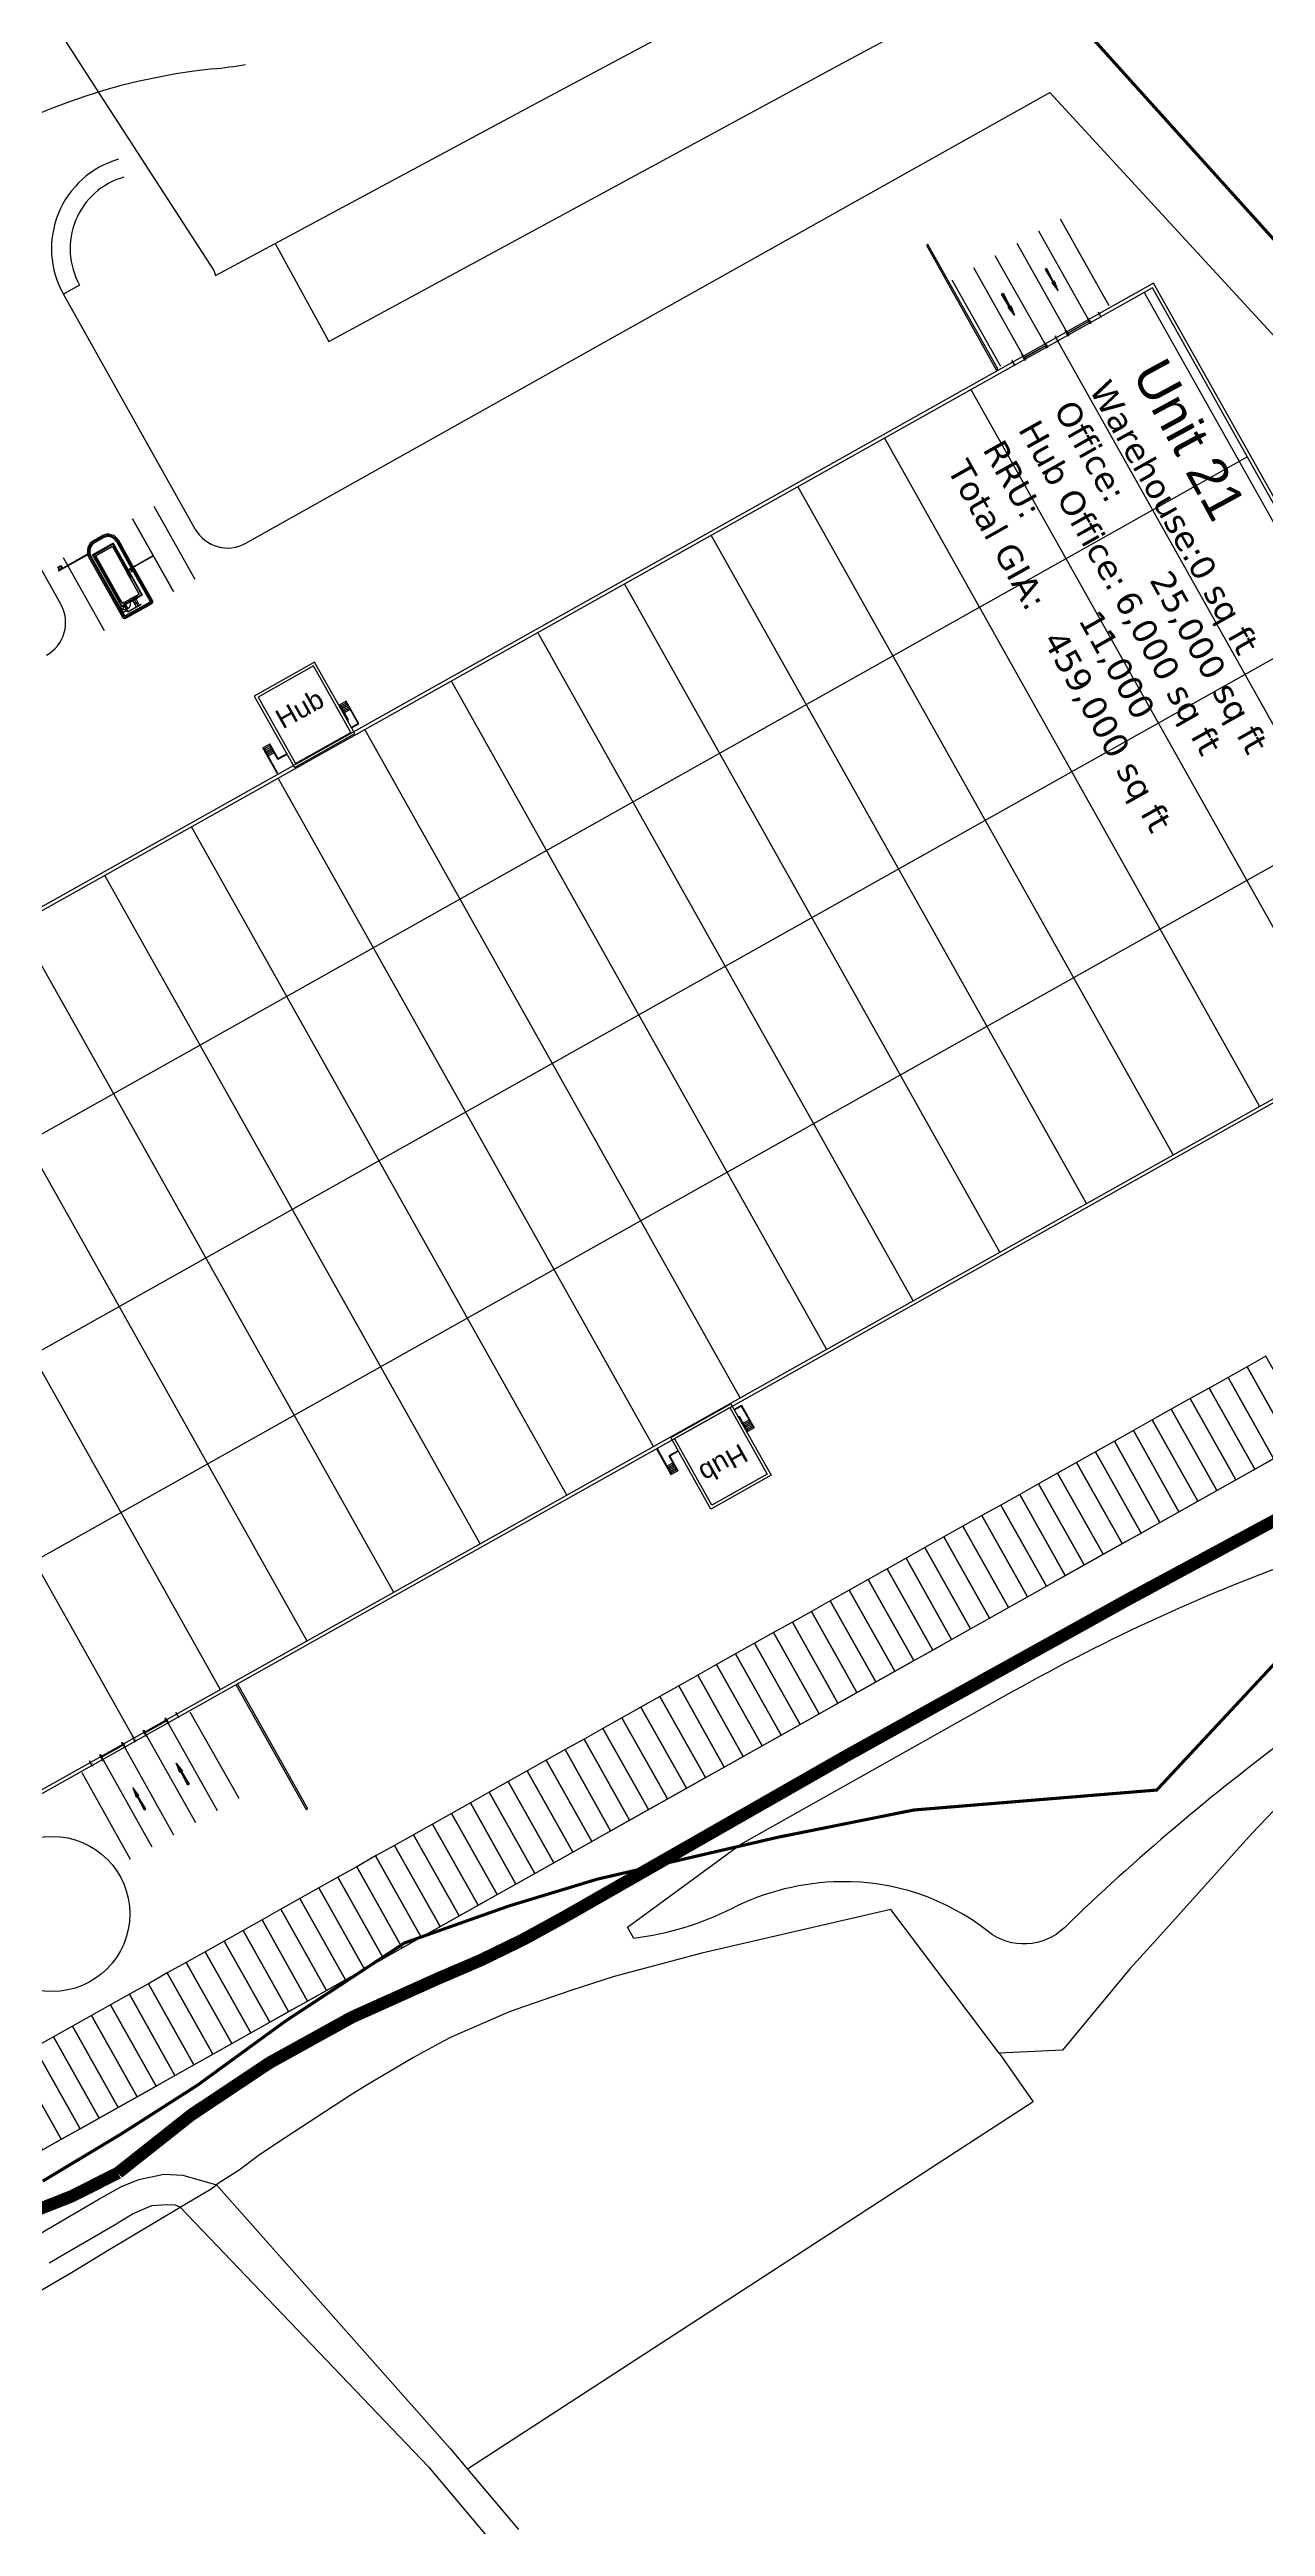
# Model space of a CAD drawing. Header units: millimetres. Extents: x 111502 to 977541, y 8702 to 1044108.
# Drawn here: x 490110.6 to 490306.5, y 240561.7 to 240960.8 of the extents above; entities that cross this region are included whole.
import ezdxf

# ---------------------------------------------------------------- set-up
doc = ezdxf.new("R2010")
doc.units = ezdxf.units.MM
doc.header["$LTSCALE"] = 0.25
doc.linetypes.add('DASHED2', pattern=[9.525, 6.35, -3.175])
for name, color, linetype in [('E HVSS As Laid HV', 10, 'Continuous'), ('Proposed Employment Area - 11-089-MP013-01a$0$A-Cldg-Panl-P', 7, 'Continuous'), ('Proposed Employment Area - 11-089-MP013-01a$0$A-Door-Extn-P', 7, 'Continuous'), ('Proposed Employment Area - 11-089-MP013-01a$0$DOCK', 7, 'Continuous'), ('Proposed Employment Area - 11-089-MP013-01a$0$LINE50', 7, 'Continuous'), ('Proposed Employment Area - 11-089-MP013-01a$0$STEEL', 7, 'Continuous'), ('X HVSS Site Background', 8, 'Continuous'), ('X HVSS Site Outline', 210, 'Continuous')]:
    doc.layers.add(name, color=color, linetype=linetype)
doc.styles.add('Proposed Employment Area - 11-089-MP013-01a$0$1250T25R', font='arial.ttf', dxfattribs={"height": 3125})
doc.styles.add('Proposed Employment Area - 11-089-MP013-01a$0$1250T35R', font='verdana.ttf', dxfattribs={"height": 4375})
doc.styles.add('Proposed Employment Area - 11-089-MP013-01a$0$1250T50R', font='arial.ttf', dxfattribs={"height": 6250})
doc.styles.add('Proposed Employment Area - 11-089-MP013-01a$0$Standard', font='txt')

# ---------------------------------------------------------------- blocks, each defined once
blk = doc.blocks.new('Proposed Commercial Boundary - 09.02.22')
at = {"layer": 'X HVSS Site Outline'}
for points in [[(490276642, 240964735, 500, 500, 0.0059692), (490408707, 240820524, 500, 500, 0)], [(490332060, 240726631, 500, 500, 0), (490288946, 240680355, 500, 500, 0), (490249793, 240677136, 500, 500, 0), (490227855, 240672735, 500, 500, 0), (490198788, 240665990, 500, 500, 0), (490184618, 240661688, 500, 500, 0), (490167788, 240655737, 500, 500, 0), (490148661, 240643187, 500, 500, 0), (490134421, 240632817, 500, 500, 0), (490122182, 240624986, 500, 500, 0), (490109478, 240617353, 500, 500, 0)]]:
    blk.add_lwpolyline(points, format="xyseb", dxfattribs=at)
blk = doc.blocks.new('Proposed Employment Area - 11-089-MP013-01a$0$guide')
for p, q in [((32, 0), (40, -2)), ((46, 0), (46, -1)), ((64, 0), (64, -3)), ((32, -2), (40, -4)), ((52, -4), (52, -8)), ((53, -4), (53, -7)), ((54, -4), (54, -6)), ((62, -1), (62, -7)), ((64, -3), (67, -3)), ((64, -5), (64, -8)), ((64, -5), (66, -5)), ((82, -19), (66, -5)), ((83, -18), (67, -3))]:
    blk.add_line(p, q)
for centre, radius, start, end in [((60, -4), 2.25, 270, 90), ((60, -4), 0.25, 270, 90), ((83, -18), 0.75, 230.0165, 50.0165)]:
    blk.add_arc(centre, radius, start, end)
at = {"layer": 'Proposed Employment Area - 11-089-MP013-01a$0$A-Cldg-Panl-P'}
blk.add_line((69, -2), (69, -2), dxfattribs=at)
at = {"layer": 'Proposed Employment Area - 11-089-MP013-01a$0$A-Door-Extn-P'}
blk.add_line((-68, -96), (105, -96), dxfattribs=at)
at = {"layer": 'Proposed Employment Area - 11-089-MP013-01a$0$LINE50'}
blk.add_line((22, -78), (22, -76), dxfattribs=at)
at = {"layer": 'Proposed Employment Area - 11-089-MP013-01a$0$STEEL'}
for p, q in [((0, 0), (32, 0)), ((0, -76), (0, 0)), ((46, 0), (64, 0)), ((-2, -40), (0, -40)), ((-2, -77), (-2, -40)), ((-2, -77), (0, -79)), ((0, -75), (2, -75)), ((0, -76), (2, -78)), ((0, -100), (0, -79)), ((0, -100), (2, -100)), ((2, -2), (32, -2)), ((2, -75), (2, -2)), ((2, -101), (2, -78)), ((2, -101), (9, -113)), ((4, -76), (22, -76)), ((4, -100), (4, -80)), ((4, -100), (11, -112)), ((6, -78), (22, -78)), ((20, -107), (18, -112)), ((22, -108), (19, -113)), ((20, -107), (22, -108)), ((40, -2), (60, -2)), ((40, -4), (60, -4)), ((46, -1), (62, -1)), ((52, -4), (53, -4)), ((52, -8), (64, -8)), ((53, -7), (62, -7)), ((54, -4), (60, -4)), ((54, -6), (60, -6))]:
    blk.add_line(p, q, dxfattribs=at)
for centre, radius, start, end in [((4, -78), 2, 90, 180), ((6, -80), 2, 90, 180), ((14, -110), 6, 210, 330), ((14, -110), 4, 210, 330)]:
    blk.add_arc(centre, radius, start, end, dxfattribs=at)
blk = doc.blocks.new('Proposed Employment Area - 11-089-MP013-01a$0$BOLLARD')
at = {"layer": 'Proposed Employment Area - 11-089-MP013-01a$0$DOCK'}
blk.add_lwpolyline([(-100, -100), (-100, 100), (100, 100), (100, -100)], close=True, dxfattribs=at)
for centre, radius in [((-75, 75), 10), ((0, 0), 75), ((75, 75), 10), ((-75, -75), 10), ((75, -75), 10)]:
    blk.add_circle(centre, radius, dxfattribs=at)
blk = doc.blocks.new('commercial background')
at = {"layer": 'X HVSS Site Background'}
for points in [[(1758.27, 454.39), (1759.52, 452.34), (1759.35, 452.25), (1760.35, 450.98), (1759.79, 452.49), (1759.62, 452.4), (1758.53, 454.54)], [(1751.5, 450.59), (1752.6, 448.46), (1752.76, 448.55), (1753.33, 447.03), (1752.33, 448.3), (1752.49, 448.4), (1751.24, 450.44)], [(1620.14, 210.21), (1619.04, 212.34), (1618.87, 212.25), (1618.3, 213.76), (1619.31, 212.49), (1619.14, 212.4), (1620.4, 210.35)], [(1613.37, 206.4), (1612.12, 208.46), (1612.28, 208.55), (1611.28, 209.82), (1611.85, 208.3), (1612.01, 208.4), (1613.1, 206.26)]]:
    blk.add_hatch(color=256, dxfattribs=at).paths.add_polyline_path(points)
for p, q in [((1629.52, 410.28), (1759.03, 482.92)), ((1759.03, 482.92), (1846.56, 387.81)), ((1765.08, 446.59), (1757.26, 460.55)), ((1768.57, 448.54), (1760.75, 462.5)), ((1758.1, 442.68), (1750.25, 456.62)), ((1761.59, 444.63), (1753.77, 458.6)), ((1602.73, 451.88), (1600.11, 450.42)), ((1751.13, 438.75), (1743.28, 452.69)), ((1754.62, 440.71), (1746.77, 454.66)), ((1621.35, 412.58), (1600.11, 450.42)), ((1774.17, 450.82), (1834.63, 343.15)), ((1760.22, 442.99), (1820.68, 335.32)), ((1761.66, 444.51), (1761.59, 444.63)), ((1761.7, 444.29), (1761.59, 444.47)), ((1761.86, 444.15), (1761.6, 444.47)), ((1761.8, 444.12), (1761.67, 444.5)), ((1765.15, 446.46), (1765.08, 446.59)), ((1765.41, 446.14), (1765.16, 446.45)), ((1765.32, 446.32), (1765.22, 446.5)), ((1765.35, 446.1), (1765.22, 446.49)), ((1754.69, 440.59), (1754.62, 440.71)), ((1754.72, 440.37), (1754.62, 440.55)), ((1754.89, 440.23), (1754.63, 440.54)), ((1754.83, 440.2), (1754.69, 440.58)), ((1758.17, 442.55), (1758.1, 442.67)), ((1758.44, 442.23), (1758.18, 442.54)), ((1758.34, 442.4), (1758.24, 442.59)), ((1758.37, 442.19), (1758.24, 442.58)), ((1746.27, 435.15), (1806.73, 327.48)), ((1732.32, 427.32), (1792.78, 319.65)), ((1538.41, 282.46), (1790.84, 424.2)), ((1718.37, 419.49), (1778.83, 311.81)), ((1621.32, 404.47), (1614.73, 416.21)), ((1604.99, 410.74), (1606.31, 411.49)), ((1605.09, 410.57), (1606.41, 411.31)), ((1605.18, 410.41), (1606.5, 411.16)), ((1611.24, 414.25), (1617.83, 402.51)), ((1617.83, 402.51), (1611.24, 414.25)), ((1704.42, 411.65), (1764.88, 303.98)), ((1599.71, 400.45), (1594.7, 409.38)), ((1599.33, 405.92), (1604.32, 408.72)), ((1599.37, 405.86), (1604.36, 408.66)), ((1600.07, 407.98), (1606.66, 396.24)), ((1604.23, 408.02), (1609.65, 398.36)), ((1604.36, 408.66), (1604.32, 408.72)), ((1604.4, 408.12), (1609.83, 398.46)), ((1604.56, 408.21), (1609.94, 398.63)), ((1604.81, 408.44), (1608.15, 410.32)), ((1609.05, 400.89), (1604.81, 408.44)), ((1604.97, 408.4), (1608.11, 410.16)), ((1605.41, 407.61), (1604.97, 408.4)), ((1605.41, 407.61), (1604.97, 408.4)), ((1604.99, 408.35), (1608.13, 410.12)), ((1605.45, 407.64), (1605.01, 408.42)), ((1605.41, 407.67), (1605.01, 408.37)), ((1608, 409.79), (1605.34, 408.29)), ((1609.39, 401.08), (1605.34, 408.29)), ((1606.28, 406.16), (1605.43, 407.68)), ((1606.33, 406.18), (1605.47, 407.71)), ((1605.87, 406.95), (1605.47, 407.65)), ((1608, 409.79), (1609.53, 407.06)), ((1608.5, 409.35), (1608.06, 410.14)), ((1608.55, 409.38), (1608.11, 410.16)), ((1608.55, 409.38), (1608.11, 410.16)), ((1608.5, 409.41), (1608.11, 410.11)), ((1611.14, 404.99), (1608.15, 410.32)), ((1609.29, 407.85), (1608.44, 409.37)), ((1609.34, 407.87), (1608.48, 409.4)), ((1608.87, 408.64), (1608.48, 409.34)), ((1610.78, 406.83), (1608.7, 410.54)), ((1610.94, 406.92), (1608.86, 410.62)), ((1609.29, 407.9), (1608.9, 408.6)), ((1611.11, 407.02), (1609.04, 410.72)), ((1611, 404.91), (1609.31, 407.91)), ((1609.75, 407.18), (1609.36, 407.88)), ((1609.73, 407.17), (1609.53, 407.06)), ((1609.53, 407.06), (1610.39, 405.54)), ((1609.73, 407.16), (1609.55, 407.06)), ((1609.55, 407.06), (1610.12, 406.04)), ((1610.17, 406.44), (1609.77, 407.14)), ((1610.69, 406.12), (1614.49, 408.25)), ((1610.73, 406.05), (1614.53, 408.19)), ((1553.28, 255.98), (1818.92, 405.14)), ((1599.33, 405.92), (1599.37, 405.86)), ((1606.28, 406.21), (1605.89, 406.91)), ((1609.2, 400.97), (1606.26, 406.2)), ((1606.65, 405.45), (1606.26, 406.14)), ((1607.07, 404.7), (1606.68, 405.4)), ((1607.49, 403.96), (1607.09, 404.66)), ((1607.9, 403.22), (1607.51, 403.92)), ((1608.32, 402.48), (1607.93, 403.18)), ((1610.12, 406.04), (1610.4, 405.55)), ((1610.58, 405.7), (1610.19, 406.4)), ((1610.58, 405.65), (1610.39, 405.54)), ((1610.81, 404.8), (1610.39, 405.54)), ((1610.58, 405.66), (1610.4, 405.55)), ((1611, 404.96), (1610.61, 405.66)), ((1610.73, 406.05), (1610.69, 406.12)), ((1614.08, 400.96), (1610.78, 406.83)), ((1611.14, 404.99), (1610.81, 404.8)), ((1612.32, 402.11), (1610.81, 404.8)), ((1611.08, 404.93), (1610.82, 404.79)), ((1612.33, 402.1), (1610.82, 404.79)), ((1614.29, 400.96), (1610.94, 406.92)), ((1612.73, 402), (1611.07, 404.94)), ((1611.1, 406.19), (1611.1, 406.19)), ((1614.46, 401.06), (1611.11, 407.02)), ((1612.82, 401.97), (1611.13, 404.98)), ((1611.36, 406.4), (1611.32, 406.47)), ((1690.47, 403.82), (1750.92, 296.15)), ((1608.74, 401.74), (1608.34, 402.44)), ((1609.15, 401), (1608.76, 401.7)), ((1609.05, 400.89), (1609.39, 401.08)), ((1609.51, 400.11), (1609.07, 400.89)), ((1609.53, 400.21), (1609.13, 400.93)), ((1609.2, 400.96), (1609.39, 401.06)), ((1609.2, 400.97), (1609.2, 400.96)), ((1609.39, 401.08), (1609.65, 400.61)), ((1609.65, 400.59), (1609.39, 401.06)), ((1609.51, 400.11), (1610.03, 400.4)), ((1609.53, 400.21), (1610, 400.46)), ((1609.85, 400.72), (1609.65, 400.61)), ((1609.85, 400.7), (1609.65, 400.59)), ((1610, 400.46), (1609.85, 400.72)), ((1609.92, 400.57), (1609.85, 400.7)), ((1610.5, 399.18), (1609.87, 400.31)), ((1609.93, 400.58), (1609.92, 400.57)), ((1609.93, 400.58), (1609.98, 400.6)), ((1609.98, 400.32), (1609.93, 400.29)), ((1610.52, 399.25), (1609.93, 400.29)), ((1611.76, 401.37), (1609.95, 400.36)), ((1609.98, 400.6), (1610.45, 399.76)), ((1609.98, 400.49), (1610.03, 400.52)), ((1610.54, 399.31), (1609.98, 400.32)), ((1610, 400.56), (1610.79, 401)), ((1610, 400.46), (1610.03, 400.4)), ((1610.03, 400.4), (1610.91, 400.9)), ((1610.04, 400.58), (1610.49, 399.78)), ((1614.04, 400.82), (1610.07, 398.59)), ((1610.07, 398.39), (1614.22, 400.71)), ((1610.17, 398.21), (1614.32, 400.54)), ((1610.49, 399.78), (1610.45, 399.76)), ((1612.39, 400.24), (1610.5, 399.18)), ((1610.52, 399.25), (1612.63, 400.43)), ((1610.54, 399.31), (1612.61, 400.47)), ((1611.27, 401.52), (1610.73, 401.22)), ((1610.88, 400.96), (1610.73, 401.22)), ((1611.27, 401.5), (1610.75, 401.21)), ((1610.89, 400.97), (1610.75, 401.21)), ((1610.77, 401.05), (1610.81, 401.07)), ((1610.77, 401.05), (1610.82, 400.96)), ((1610.82, 400.96), (1610.86, 400.99)), ((1611.42, 401.26), (1610.88, 400.96)), ((1610.88, 400.96), (1610.91, 400.9)), ((1610.91, 400.9), (1611.45, 401.2)), ((1611.01, 400.93), (1610.97, 400.9)), ((1610.97, 400.9), (1611, 400.84)), ((1611, 400.84), (1612.07, 401.43)), ((1611.01, 400.93), (1611.02, 400.9)), ((1611.02, 400.9), (1612.04, 401.48)), ((1611.26, 401.09), (1611.28, 401.05)), ((1611.27, 401.52), (1611.94, 401.89)), ((1611.42, 401.26), (1611.27, 401.52)), ((1611.41, 401.26), (1611.27, 401.5)), ((1611.31, 401.01), (1611.85, 400.05)), ((1612.04, 401.7), (1611.38, 401.33)), ((1612.07, 401.66), (1611.4, 401.29)), ((1611.4, 401.29), (1611.46, 401.19)), ((1611.46, 401.19), (1612.12, 401.56)), ((1611.51, 401.23), (1611.53, 401.19)), ((1611.56, 401.15), (1612.1, 400.19)), ((1611.58, 400.53), (1612.08, 400.81)), ((1611.58, 400.53), (1611.58, 400.78)), ((1611.79, 400.4), (1611.58, 400.53)), ((1611.76, 401.37), (1611.78, 401.33)), ((1611.76, 401.37), (1611.78, 401.33)), ((1611.81, 401.29), (1612.34, 400.33)), ((1611.87, 400), (1611.9, 399.96)), ((1611.94, 401.89), (1612.32, 402.11)), ((1612.08, 401.63), (1611.94, 401.89)), ((1611.95, 401.89), (1612.33, 402.1)), ((1612.09, 401.64), (1611.95, 401.89)), ((1612.04, 401.7), (1612.12, 401.56)), ((1612.04, 401.48), (1612.07, 401.43)), ((1612.73, 402), (1612.08, 401.63)), ((1612.11, 401.57), (1612.82, 401.97)), ((1612.12, 400.14), (1612.15, 400.1)), ((1612.37, 400.28), (1612.39, 400.24)), ((1612.37, 400.28), (1612.39, 400.24)), ((1612.63, 400.43), (1612.61, 400.47)), ((1613.35, 402.27), (1613.68, 402.45)), ((1613.98, 401.13), (1614.32, 401.32)), ((1614.08, 400.96), (1614.04, 400.82)), ((1609.94, 398.63), (1610.07, 398.59)), ((1676.52, 395.98), (1736.97, 288.31)), ((1662.56, 388.15), (1723.02, 280.48)), ((1645.71, 384.58), (1644.77, 384.05)), ((1645.83, 384.36), (1644.89, 383.83)), ((1645.96, 384.14), (1645.01, 383.61)), ((1646.08, 383.93), (1645.13, 383.39)), ((1646.2, 383.71), (1645.26, 383.18)), ((1646.32, 383.49), (1645.38, 382.96)), ((1567.5, 230.65), (1833.15, 379.81)), ((1648.61, 380.32), (1709.07, 272.65)), ((1632.47, 377.15), (1633.42, 377.68)), ((1632.59, 376.93), (1633.54, 377.46)), ((1632.72, 376.71), (1633.66, 377.24)), ((1632.84, 376.49), (1633.79, 377.02)), ((1632.96, 376.27), (1633.91, 376.8)), ((1633.08, 376.06), (1634.03, 376.59)), ((1634.66, 372.48), (1695.12, 264.81)), ((1620.71, 364.65), (1681.17, 256.98)), ((1606.76, 356.82), (1667.22, 249.15)), ((1592.81, 348.98), (1653.27, 241.31)), ((1578.86, 341.15), (1639.31, 233.48)), ((1564.91, 333.32), (1625.36, 225.64)), ((1550.96, 325.48), (1611.41, 217.81)), ((1590.62, 148.02), (1852.51, 295.07)), ((1710.59, 269.04), (1709.64, 268.51)), ((1710.71, 268.82), (1709.76, 268.29)), ((1710.83, 268.6), (1709.89, 268.07)), ((1710.96, 268.39), (1710.01, 267.86)), ((1711.08, 268.17), (1710.13, 267.64)), ((1711.2, 267.95), (1710.25, 267.42)), ((1697.35, 261.61), (1698.29, 262.14)), ((1697.47, 261.39), (1698.42, 261.92)), ((1697.59, 261.17), (1698.54, 261.7)), ((1697.71, 260.95), (1698.66, 261.48)), ((1697.84, 260.73), (1698.78, 261.27)), ((1697.96, 260.52), (1698.91, 261.05)), ((1616.75, 220.57), (1617, 220.25)), ((1616.81, 220.6), (1616.94, 220.22)), ((1616.91, 220.43), (1617.01, 220.25)), ((1616.95, 220.21), (1617.02, 220.09)), ((1617.02, 220.08), (1624.87, 206.14)), ((1620.5, 222.05), (1628.35, 208.1)), ((1609.77, 216.65), (1610.03, 216.33)), ((1609.84, 216.68), (1609.97, 216.3)), ((1609.94, 216.51), (1610.04, 216.32)), ((1609.98, 216.29), (1610.04, 216.16)), ((1610.05, 216.16), (1617.86, 202.2)), ((1613.2, 218.57), (1613.46, 218.26)), ((1613.26, 218.6), (1613.4, 218.22)), ((1613.29, 218.39), (1613.4, 218.21)), ((1613.46, 218.25), (1613.53, 218.12)), ((1613.53, 218.12), (1621.38, 204.18)), ((1603.07, 212.25), (1610.88, 198.29)), ((1606.22, 214.66), (1606.48, 214.34)), ((1606.28, 214.69), (1606.42, 214.31)), ((1606.32, 214.48), (1606.42, 214.3)), ((1606.48, 214.33), (1606.55, 214.21)), ((1606.56, 214.21), (1614.37, 200.25))]:
    blk.add_line(p, q, dxfattribs=at)
at = {"layer": 'X HVSS Site Background', "ltscale": 200}
for p, q in [((1609.17, 399.92), (1610.35, 399.44)), ((1609.66, 399.05), (1609.87, 400.31))]:
    blk.add_line(p, q, dxfattribs=at)
at = {"layer": 'X HVSS Site Background'}
for points in [[(1750.66, 438.38), (1739.4, 458.44), (1739.14, 458.29), (1750.4, 438.23)], [(1513.8, 305.25), (1574.8, 196.62), (1849.93, 350.95), (1819.12, 405.82), (1805.95, 398.43), (1775.76, 452.18)], [(1526.51, 303.65), (1518.01, 298.88), (1575.01, 197.37), (1849.22, 351.17), (1818.92, 405.14), (1805.71, 397.72), (1775.55, 451.43), (1523.05, 309.81)], [(1758.27, 454.39), (1759.52, 452.34), (1759.35, 452.25), (1760.35, 450.98), (1759.79, 452.49), (1759.62, 452.4), (1758.53, 454.54)], [(1751.5, 450.59), (1752.6, 448.46), (1752.76, 448.55), (1753.33, 447.03), (1752.33, 448.3), (1752.49, 448.4), (1751.24, 450.44)], [(1761.8, 444.12), (1761.86, 444.15), (1761.67, 444.5), (1761.6, 444.47)], [(1765.47, 446.1), (1761.81, 444.04), (1761.79, 444.08), (1765.45, 446.13)], [(1765.41, 446.14), (1765.35, 446.1), (1765.16, 446.45), (1765.22, 446.49)], [(1754.83, 440.2), (1754.89, 440.23), (1754.69, 440.58), (1754.63, 440.54)], [(1754.84, 440.12), (1758.49, 442.18), (1758.47, 442.22), (1754.81, 440.16)], [(1758.44, 442.23), (1758.37, 442.19), (1758.18, 442.54), (1758.24, 442.58)], [(1612.82, 401.97), (1609.51, 400.11), (1604.81, 408.44), (1608.15, 410.32)], [(1609.45, 400.08), (1612.83, 401.98), (1608.15, 410.32), (1604.81, 408.44)], [(1612.82, 401.97), (1608.15, 410.32), (1604.82, 408.45), (1609.51, 400.11)], [(1612.32, 402.11), (1609.65, 400.61), (1605.34, 408.29), (1608, 409.79)], [(1605.45, 407.64), (1605.43, 407.68), (1605.38, 407.66), (1605.41, 407.61)], [(1605.5, 407.66), (1605.47, 407.71), (1605.43, 407.68), (1605.45, 407.64)], [(1608.46, 409.33), (1608.44, 409.37), (1608.48, 409.4), (1608.5, 409.35)], [(1608.5, 409.35), (1608.48, 409.4), (1608.52, 409.42), (1608.55, 409.38)], [(1608.88, 408.59), (1608.85, 408.63), (1608.9, 408.65), (1608.92, 408.61)], [(1609.29, 407.85), (1609.27, 407.89), (1609.31, 407.91), (1609.34, 407.87)], [(1609.34, 407.87), (1609.31, 407.91), (1609.35, 407.94), (1609.38, 407.89)], [(1609.75, 407.13), (1609.73, 407.17), (1609.77, 407.2), (1609.8, 407.15)], [(1599.29, 406.39), (1599.7, 406.62), (1599.91, 406.25), (1599.49, 406.02)], [(1599.68, 406.17), (1599.31, 405.97), (1599.33, 405.92), (1599.7, 406.13)], [(1599.35, 406.37), (1599.68, 406.55), (1599.84, 406.27), (1599.51, 406.08)], [(1605.91, 406.92), (1605.89, 406.96), (1605.84, 406.94), (1605.87, 406.9)], [(1606.28, 406.16), (1606.26, 406.2), (1606.22, 406.17), (1606.24, 406.13)], [(1606.33, 406.18), (1606.3, 406.22), (1606.26, 406.2), (1606.28, 406.16)], [(1606.7, 405.41), (1606.68, 405.46), (1606.63, 405.43), (1606.66, 405.39)], [(1607.12, 404.67), (1607.09, 404.72), (1607.05, 404.69), (1607.07, 404.65)], [(1607.53, 403.93), (1607.51, 403.98), (1607.46, 403.95), (1607.49, 403.91)], [(1607.95, 403.19), (1607.92, 403.23), (1607.88, 403.21), (1607.91, 403.17)], [(1610.17, 406.39), (1610.14, 406.43), (1610.19, 406.46), (1610.21, 406.41)], [(1610.58, 405.65), (1610.56, 405.69), (1610.6, 405.71), (1610.63, 405.67)], [(1611.12, 406.21), (1610.75, 406.01), (1610.73, 406.05), (1611.1, 406.26)], [(1611.09, 405.66), (1611.61, 405.96), (1611.32, 406.48), (1610.79, 406.19)], [(1611.1, 405.77), (1611.51, 406), (1611.31, 406.37), (1610.89, 406.14)], [(1611.12, 405.84), (1611.45, 406.02), (1611.29, 406.3), (1610.96, 406.12)], [(1611, 404.91), (1610.98, 404.95), (1611.02, 404.97), (1611.04, 404.93)], [(1608.37, 402.45), (1608.34, 402.49), (1608.3, 402.47), (1608.32, 402.43)], [(1608.78, 401.71), (1608.76, 401.75), (1608.71, 401.73), (1608.74, 401.68)], [(1609.2, 400.97), (1609.17, 401.01), (1609.13, 400.99), (1609.15, 400.94)], [(1640.58, 391.13), (1630.86, 385.68), (1637.33, 374.17), (1647.04, 379.63)], [(1640.4, 390.52), (1631.48, 385.51), (1637.5, 374.79), (1646.43, 379.8)], [(1801.2, 266.25), (1793.85, 279.33), (1790.8, 277.62), (1798.14, 264.54)], [(1795.09, 262.83), (1787.75, 275.91), (1784.7, 274.19), (1792.04, 261.11)], [(1798.14, 264.54), (1790.8, 277.62), (1787.75, 275.91), (1795.09, 262.83)], [(1714.12, 260.15), (1704.41, 254.7), (1697.95, 266.21), (1707.66, 271.66)], [(1788.99, 259.4), (1781.65, 272.48), (1778.59, 270.77), (1785.94, 257.69)], [(1792.04, 261.11), (1784.7, 274.19), (1781.65, 272.48), (1788.99, 259.4)], [(1713.51, 260.32), (1704.58, 255.31), (1698.56, 266.04), (1707.49, 271.05)], [(1782.89, 255.97), (1775.54, 269.05), (1772.49, 267.34), (1779.83, 254.26)], [(1785.94, 257.69), (1778.59, 270.77), (1775.54, 269.05), (1782.89, 255.97)], [(1773.73, 250.83), (1766.39, 263.91), (1763.33, 262.2), (1770.68, 249.12)], [(1776.78, 252.55), (1769.44, 265.63), (1766.39, 263.91), (1773.73, 250.83)], [(1779.83, 254.26), (1772.49, 267.34), (1769.44, 265.63), (1776.78, 252.55)], [(1767.63, 247.41), (1760.28, 260.48), (1757.23, 258.77), (1764.57, 245.69)], [(1770.68, 249.12), (1763.33, 262.2), (1760.28, 260.48), (1767.63, 247.41)], [(1761.52, 243.98), (1754.18, 257.06), (1751.13, 255.34), (1758.47, 242.26)], [(1764.57, 245.69), (1757.23, 258.77), (1754.18, 257.06), (1761.52, 243.98)], [(1752.37, 238.84), (1745.02, 251.92), (1741.97, 250.2), (1749.32, 237.12)], [(1755.42, 240.55), (1748.08, 253.63), (1745.02, 251.92), (1752.37, 238.84)], [(1758.47, 242.26), (1751.13, 255.34), (1748.08, 253.63), (1755.42, 240.55)], [(1746.26, 235.41), (1738.92, 248.49), (1735.87, 246.78), (1743.21, 233.7)], [(1749.32, 237.12), (1741.97, 250.2), (1738.92, 248.49), (1746.26, 235.41)], [(1740.16, 231.98), (1732.82, 245.06), (1729.76, 243.35), (1737.11, 230.27)], [(1743.21, 233.7), (1735.87, 246.78), (1732.82, 245.06), (1740.16, 231.98)], [(1731.01, 226.84), (1723.66, 239.92), (1720.61, 238.21), (1727.95, 225.13)], [(1734.06, 228.56), (1726.71, 241.63), (1723.66, 239.92), (1731.01, 226.84)], [(1737.11, 230.27), (1729.76, 243.35), (1726.71, 241.63), (1734.06, 228.56)], [(1724.9, 223.41), (1717.56, 236.49), (1714.51, 234.78), (1721.85, 221.7)], [(1727.95, 225.13), (1720.61, 238.21), (1717.56, 236.49), (1724.9, 223.41)], [(1718.8, 219.99), (1711.45, 233.07), (1708.4, 231.35), (1715.75, 218.27)], [(1721.85, 221.7), (1714.51, 234.78), (1711.45, 233.07), (1718.8, 219.99)], [(1709.64, 214.85), (1702.3, 227.93), (1699.25, 226.21), (1706.59, 213.13)], [(1712.69, 216.56), (1705.35, 229.64), (1702.3, 227.93), (1709.64, 214.85)], [(1715.75, 218.27), (1708.4, 231.35), (1705.35, 229.64), (1712.69, 216.56)], [(1627.95, 226.33), (1639.21, 206.28), (1639.47, 206.42), (1628.21, 226.48)], [(1703.54, 211.42), (1696.19, 224.5), (1693.14, 222.79), (1700.49, 209.71)], [(1706.59, 213.13), (1699.25, 226.21), (1696.19, 224.5), (1703.54, 211.42)], [(1616.8, 220.67), (1613.14, 218.61), (1613.16, 218.58), (1616.82, 220.64)], [(1616.81, 220.6), (1616.75, 220.57), (1616.94, 220.22), (1617, 220.25)], [(1697.44, 207.99), (1690.09, 221.07), (1687.04, 219.36), (1694.38, 206.28)], [(1700.49, 209.71), (1693.14, 222.79), (1690.09, 221.07), (1697.44, 207.99)], [(1606.17, 214.7), (1609.83, 216.75), (1609.85, 216.72), (1606.19, 214.67)], [(1609.84, 216.68), (1609.77, 216.65), (1609.97, 216.3), (1610.03, 216.33)], [(1613.2, 218.57), (1613.26, 218.6), (1613.46, 218.26), (1613.4, 218.22)], [(1688.28, 202.85), (1680.94, 215.93), (1677.88, 214.22), (1685.23, 201.14)], [(1691.33, 204.57), (1683.99, 217.64), (1680.94, 215.93), (1688.28, 202.85)], [(1694.38, 206.28), (1687.04, 219.36), (1683.99, 217.64), (1691.33, 204.57)], [(1606.22, 214.66), (1606.28, 214.69), (1606.48, 214.34), (1606.42, 214.31)], [(1620.14, 210.21), (1619.04, 212.34), (1618.87, 212.25), (1618.3, 213.76), (1619.31, 212.49), (1619.14, 212.4), (1620.4, 210.35)], [(1682.18, 199.42), (1674.83, 212.5), (1671.78, 210.79), (1679.12, 197.71)], [(1685.23, 201.14), (1677.88, 214.22), (1674.83, 212.5), (1682.18, 199.42)], [(1613.37, 206.4), (1612.12, 208.46), (1612.28, 208.55), (1611.28, 209.82), (1611.85, 208.3), (1612.01, 208.4), (1613.1, 206.26)], [(1676.07, 196), (1668.73, 209.08), (1665.68, 207.36), (1673.02, 194.28)], [(1679.12, 197.71), (1671.78, 210.79), (1668.73, 209.08), (1676.07, 196)], [(1666.92, 190.86), (1659.57, 203.94), (1656.52, 202.22), (1663.87, 189.14)], [(1669.97, 192.57), (1662.62, 205.65), (1659.57, 203.94), (1666.92, 190.86)], [(1673.02, 194.28), (1665.68, 207.36), (1662.62, 205.65), (1669.97, 192.57)], [(1660.81, 187.43), (1653.47, 200.51), (1650.42, 198.8), (1657.76, 185.72)], [(1663.87, 189.14), (1656.52, 202.22), (1653.47, 200.51), (1660.81, 187.43)], [(1654.71, 184), (1647.37, 197.08), (1644.31, 195.37), (1651.66, 182.29)], [(1657.76, 185.72), (1650.42, 198.8), (1647.37, 197.08), (1654.71, 184)], [(1645.55, 178.86), (1638.21, 191.94), (1635.16, 190.23), (1642.5, 177.15)], [(1648.61, 180.58), (1641.26, 193.65), (1638.21, 191.94), (1645.55, 178.86)], [(1651.66, 182.29), (1644.31, 195.37), (1641.26, 193.65), (1648.61, 180.58)], [(1639.45, 175.43), (1632.11, 188.51), (1629.05, 186.8), (1636.4, 173.72)], [(1642.5, 177.15), (1635.16, 190.23), (1632.11, 188.51), (1639.45, 175.43)], [(1633.35, 172.01), (1626, 185.09), (1622.95, 183.37), (1630.3, 170.29)], [(1636.4, 173.72), (1629.05, 186.8), (1626, 185.09), (1633.35, 172.01)], [(1624.19, 166.87), (1616.85, 179.95), (1613.8, 178.23), (1621.14, 165.15)], [(1627.24, 168.58), (1619.9, 181.66), (1616.85, 179.95), (1624.19, 166.87)], [(1630.3, 170.29), (1622.95, 183.37), (1619.9, 181.66), (1627.24, 168.58)], [(1618.09, 163.44), (1610.74, 176.52), (1607.69, 174.8), (1615.04, 161.73)], [(1621.14, 165.15), (1613.8, 178.23), (1610.74, 176.52), (1618.09, 163.44)], [(1611.98, 160.01), (1604.64, 173.09), (1601.59, 171.38), (1608.93, 158.3)], [(1615.04, 161.73), (1607.69, 174.8), (1604.64, 173.09), (1611.98, 160.01)], [(1602.83, 154.87), (1595.48, 167.95), (1592.43, 166.24), (1599.78, 153.16)], [(1605.88, 156.58), (1598.54, 169.66), (1595.48, 167.95), (1602.83, 154.87)], [(1608.93, 158.3), (1601.59, 171.38), (1598.54, 169.66), (1605.88, 156.58)], [(1599.78, 153.16), (1592.43, 166.24), (1589.38, 164.52), (1596.73, 151.44)]]:
    blk.add_lwpolyline(points, close=True, dxfattribs=at)
for points in [[(1766.82, 447.57), (1767.32, 446.69)], [(1759.84, 443.66), (1760.34, 442.78)], [(1759.84, 443.66), (1760.34, 442.78)], [(1761.81, 444.12), (1761.87, 444.15), (1761.59, 444.64), (1761.46, 444.56), (1761.46, 444.56), (1761.48, 444.57)], [(1765.41, 446.13), (1765.35, 446.1), (1765.08, 446.59), (1765.21, 446.66), (1765.21, 446.66), (1765.19, 446.65)], [(1752.87, 439.73), (1753.37, 438.86)], [(1754.84, 440.2), (1754.89, 440.23), (1754.62, 440.72), (1754.49, 440.64), (1754.49, 440.64), (1754.5, 440.65)], [(1758.43, 442.22), (1758.37, 442.19), (1758.1, 442.67), (1758.23, 442.75), (1758.23, 442.75), (1758.22, 442.74)], [(1605.02, 408.4), (1605.6, 408.72)], [(1605.59, 408.75), (1605.61, 408.7)], [(1605.63, 408.77), (1605.65, 408.73)], [(1605.64, 408.75), (1606.22, 409.07)], [(1606.21, 409.09), (1606.23, 409.05)], [(1606.25, 409.12), (1606.27, 409.07)], [(1606.26, 409.09), (1606.84, 409.42)], [(1606.83, 409.44), (1606.85, 409.4)], [(1606.87, 409.46), (1606.89, 409.42)], [(1606.88, 409.44), (1607.46, 409.77)], [(1607.44, 409.79), (1607.47, 409.75)], [(1607.49, 409.81), (1607.51, 409.77)], [(1608.08, 410.11), (1607.5, 409.79)], [(1611.04, 404.93), (1609.38, 407.89)], [(1600, 406.21), (1600.01, 406.2), (1599.48, 405.91), (1599.19, 406.43), (1599.71, 406.73), (1599.96, 406.28)], [(1609.15, 400.94), (1606.22, 406.17)], [(1611.4, 401.29), (1611.38, 401.33)], [(1611.44, 401.31), (1611.42, 401.36)], [(1611.43, 401.33), (1612.01, 401.66)], [(1612.02, 401.64), (1612, 401.68)], [(1612.07, 401.66), (1612.04, 401.7)], [(1646.52, 380.54), (1647.72, 381.21), (1645.67, 384.85), (1644.55, 384.22)], [(1645.81, 381.82), (1645.88, 381.86), (1644.55, 384.22)], [(1645.83, 381.78), (1645.95, 381.84), (1644.6, 384.25)], [(1645.86, 381.73), (1646.02, 381.82), (1644.64, 384.27)], [(1646.47, 380.63), (1647.58, 381.25), (1645.59, 384.81)], [(1646.5, 380.59), (1647.65, 381.23), (1645.63, 384.83)], [(1634.6, 373.16), (1632.26, 377.32), (1633.38, 377.95)], [(1634.64, 373.18), (1632.3, 377.35)], [(1634.68, 373.21), (1632.35, 377.37)], [(1636.14, 376.28), (1634.67, 375.45), (1633.29, 377.9)], [(1636.12, 376.32), (1634.69, 375.52), (1633.34, 377.93)], [(1636.1, 376.37), (1634.71, 375.59), (1633.38, 377.95)], [(1708.18, 270.74), (1709.37, 271.41), (1711.41, 267.77), (1710.29, 267.14)], [(1708.2, 270.7), (1709.35, 271.35), (1711.37, 267.75)], [(1708.22, 270.66), (1709.33, 271.28), (1711.33, 267.73)], [(1708.84, 269.56), (1709, 269.65), (1710.38, 267.19)], [(1708.87, 269.51), (1708.98, 269.58), (1710.34, 267.17)], [(1708.89, 269.47), (1708.97, 269.51), (1710.29, 267.14)], [(1695.66, 264.41), (1698, 260.24), (1699.12, 260.87)], [(1695.7, 264.43), (1698.04, 260.27)], [(1695.75, 264.46), (1698.09, 260.29)], [(1699.13, 264.1), (1697.66, 263.27), (1699.03, 260.82)], [(1699.16, 264.06), (1697.72, 263.25), (1699.08, 260.85)], [(1699.18, 264.01), (1697.79, 263.24), (1699.12, 260.87)], [(1616.8, 220.6), (1616.74, 220.57), (1617.01, 220.08), (1617.15, 220.15), (1617.14, 220.16), (1617.13, 220.15)], [(1618.76, 221.06), (1618.27, 221.94)], [(1609.83, 216.68), (1609.77, 216.65), (1610.04, 216.16), (1610.17, 216.23), (1610.17, 216.24), (1610.16, 216.23)], [(1611.79, 217.14), (1611.3, 218.02)], [(1611.79, 217.14), (1611.3, 218.02)], [(1613.21, 218.58), (1613.26, 218.61), (1613.54, 218.12), (1613.41, 218.05), (1613.41, 218.05), (1613.42, 218.06)], [(1604.81, 213.23), (1604.32, 214.11)], [(1606.23, 214.67), (1606.29, 214.7), (1606.56, 214.21), (1606.43, 214.14), (1606.43, 214.14), (1606.44, 214.15)]]:
    blk.add_lwpolyline(points, dxfattribs=at)
for points in [[(1761.7, 444.29), (1761.64, 444.25), (1761.64, 444.24, 0.414214), (1761.64, 444.24), (1761.69, 444.27, -0.414214), (1761.71, 444.27), (1761.78, 444.13, -0.414214), (1761.78, 444.12), (1761.73, 444.09, 0.414214), (1761.73, 444.09), (1761.73, 444.08), (1761.8, 444.12)], [(1765.31, 446.31), (1765.38, 446.35), (1765.39, 446.34, -0.414214), (1765.39, 446.34), (1765.34, 446.31, 0.414214), (1765.33, 446.29), (1765.41, 446.16, 0.414214), (1765.42, 446.16), (1765.47, 446.19, -0.414214), (1765.47, 446.19), (1765.48, 446.18), (1765.41, 446.14)], [(1754.73, 440.37), (1754.66, 440.33), (1754.67, 440.32, 0.414214), (1754.67, 440.32), (1754.72, 440.35, -0.414214), (1754.74, 440.35), (1754.81, 440.21, -0.414214), (1754.81, 440.2), (1754.76, 440.17, 0.414214), (1754.76, 440.17), (1754.76, 440.16), (1754.83, 440.2)], [(1758.34, 442.4), (1758.4, 442.44), (1758.41, 442.43, -0.414214), (1758.41, 442.43), (1758.36, 442.4, 0.414214), (1758.35, 442.38), (1758.43, 442.25, 0.414214), (1758.44, 442.25), (1758.49, 442.27, -0.414214), (1758.49, 442.27), (1758.5, 442.26), (1758.44, 442.23)], [(1616.91, 220.43), (1616.97, 220.46), (1616.96, 220.47, 0.414214), (1616.96, 220.47), (1616.91, 220.45, -0.414214), (1616.9, 220.45), (1616.82, 220.58, -0.414214), (1616.83, 220.6), (1616.88, 220.63, 0.414214), (1616.88, 220.63), (1616.87, 220.64), (1616.81, 220.6)], [(1609.93, 216.51), (1610, 216.54), (1609.99, 216.55, 0.414214), (1609.99, 216.55), (1609.94, 216.53, -0.414214), (1609.93, 216.53), (1609.85, 216.66, -0.414214), (1609.86, 216.68), (1609.91, 216.71, 0.414214), (1609.91, 216.71), (1609.9, 216.72), (1609.84, 216.68)], [(1613.3, 218.4), (1613.23, 218.36), (1613.23, 218.37, -0.414214), (1613.23, 218.37), (1613.28, 218.4, 0.414214), (1613.28, 218.41), (1613.21, 218.55, 0.414214), (1613.19, 218.55), (1613.14, 218.52, -0.414214), (1613.14, 218.52), (1613.13, 218.53), (1613.2, 218.57)], [(1606.32, 214.48), (1606.26, 214.45), (1606.25, 214.46, -0.414214), (1606.25, 214.46), (1606.3, 214.49, 0.414214), (1606.3, 214.5), (1606.23, 214.63, 0.414214), (1606.21, 214.64), (1606.16, 214.61, -0.414214), (1606.16, 214.61), (1606.16, 214.62), (1606.22, 214.66)]]:
    blk.add_lwpolyline(points, format="xyb", close=True, dxfattribs=at)
at = {"layer": 'X HVSS Site Background', "ltscale": 200}
blk.add_lwpolyline([(1609.17, 399.92), (1609.87, 400.31), (1610.35, 399.44), (1609.66, 399.05)], close=True, dxfattribs=at)
at = {"layer": 'X HVSS Site Background', "const_width": 2, "flags": 128}
blk.add_lwpolyline([(1051.81, 240.88), (1059.59, 236.47, 0.04717), (1140.77, 200.1, -0.033052), (1212.54, 170.35, -0.036908), (1281.61, 129.62, 0.092551), (1322.57, 111.23, 0.171997), (1349.86, 114.06, -0.075321), (1373.49, 121.2, 0.021719), (1459.91, 137.51, 0.07964), (1478.31, 145.05, -0.220136), (1491.02, 146.52, 0.101332), (1524.48, 135.58, -0.047845), (1561.02, 135.98, 0.13682), (1608.9, 147.74, -0.082491), (1660.43, 179.04, 0.035972), (1680.83, 188.98, -0.009191), (1817.67, 264.95, 0.024079), (1856.89, 288.28, 0.094359), (1866.98, 298.13, 0.003918), (1887.13, 327.45, -0.047903), (1909.67, 354.78, -0.414136)], format="xyb", dxfattribs=at)
at = {"layer": 'X HVSS Site Background', "flags": 128}
blk.add_lwpolyline([(1709.24, 200.71), (1753.3, 225.44, -0.040894), (1800.31, 246.97, 0.10618), (1831.6, 266.57, -0.062814), (1848.86, 279.56), (1850.34, 277.64), (1847.66, 275.78, 0.12313), (1818.81, 242.77, -0.115812), (1798.06, 218.33, 0.033223), (1761.37, 187.25, -0.37544), (1749.1, 186.62, 0.172134), (1725.37, 194.66, 0.114278), (1707.75, 190.31, -0.087036), (1692.02, 185.52), (1691, 187.31)], format="xyb", close=True, dxfattribs=at)
at = {"layer": 'X HVSS Site Background'}
blk.add_circle((1598.31, 189.46), 12.5, dxfattribs=at)
for centre, radius, start, end in [((1613.58, 586.14), 100, 276.0809, 279.1457), ((1634.77, 387.27), 100, 96.0809, 150.4621), ((1613.19, 457.76), 15, 106.1547, 209.3143), ((1613.19, 457.76), 12, 106.1547, 209.3143), ((1607.29, 409.74), 2, 29.3194, 119.3194), ((1607.29, 409.74), 1.8, 29.3194, 119.3194), ((1607.29, 409.74), 1.62, 29.3194, 119.3194), ((1626.59, 415.52), 6, 209.3143, 299.2887), ((1605.97, 409), 2, 119.3194, 209.3205), ((1605.97, 409), 1.8, 119.3194, 209.3205), ((1605.97, 409), 1.62, 119.3194, 209.3205), ((1594.48, 397.51), 6, 299.2887, 29.3143), ((1610.06, 400.53), 0.87, 299.32, 29.32), ((1614.13, 400.87), 0.18, 299.3184, 29.3194), ((1614.13, 400.87), 0.38, 299.3194, 29.3194), ((1609.99, 398.54), 0.38, 209.3194, 299.3194), ((1609.99, 398.54), 0.18, 209.3194, 299.3204)]:
    blk.add_arc(centre, radius, start, end, dxfattribs=at)
for name, p, xscale, yscale, zscale, rotation in [('Proposed Employment Area - 11-089-MP013-01a$0$guide', (1761.74, 444.08), 0.0009999999999999998, 0.0009999999999999998, 0.0009999999999999998, 29.24595484418731), ('Proposed Employment Area - 11-089-MP013-01a$0$BOLLARD', (1762.03, 443.85), -0.0009999999999999998, 0.0009999999999999998, 0.001, 209.2459548441873), ('Proposed Employment Area - 11-089-MP013-01a$0$guide', (1765.47, 446.17), -0.0009999999999999998, 0.0009999999999999998, 0.001, 29.2459548441873), ('Proposed Employment Area - 11-089-MP013-01a$0$BOLLARD', (1765.52, 445.8), 0.0009999999999999998, 0.0009999999999999998, 0.0009999999999999998, 209.2459548441873), ('Proposed Employment Area - 11-089-MP013-01a$0$guide', (1754.77, 440.16), 0.0009999999999999994, 0.0009999999999999994, 0.0009999999999999994, 29.38256207277161), ('Proposed Employment Area - 11-089-MP013-01a$0$BOLLARD', (1755.06, 439.93), -0.0009999999999999994, 0.0009999999999999994, 0.0009999999999999996, 209.3825620727715), ('Proposed Employment Area - 11-089-MP013-01a$0$guide', (1758.49, 442.26), -0.0009999999999999994, 0.0009999999999999994, 0.0009999999999999996, 29.38256207277161), ('Proposed Employment Area - 11-089-MP013-01a$0$BOLLARD', (1758.55, 441.89), 0.0009999999999999994, 0.0009999999999999994, 0.0009999999999999994, 209.3825620727715), ('Proposed Employment Area - 11-089-MP013-01a$0$BOLLARD', (1616.57, 220.87), -0.001, 0.001, 0.001, 29.38256207293148), ('Proposed Employment Area - 11-089-MP013-01a$0$guide', (1616.86, 220.63), 0.001, 0.001, 0.001, 209.3825620729315), ('Proposed Employment Area - 11-089-MP013-01a$0$BOLLARD', (1609.6, 216.95), -0.001, 0.001, 0.001, 29.24595484434757), ('Proposed Employment Area - 11-089-MP013-01a$0$guide', (1609.89, 216.71), 0.001, 0.001, 0.001, 209.2459548443475), ('Proposed Employment Area - 11-089-MP013-01a$0$BOLLARD', (1613.09, 218.91), 0.001, 0.001, 0.001, 29.38256207293148), ('Proposed Employment Area - 11-089-MP013-01a$0$guide', (1613.14, 218.54), -0.001, 0.001, 0.001, 209.3825620729315), ('Proposed Employment Area - 11-089-MP013-01a$0$BOLLARD', (1606.11, 215), 0.001, 0.001, 0.001, 29.24595484434754), ('Proposed Employment Area - 11-089-MP013-01a$0$guide', (1606.17, 214.63), -0.001, 0.001, 0.001, 209.2459548443475)]:
    blk.add_blockref(name, p, dxfattribs=dict(at, xscale=xscale, yscale=yscale, zscale=zscale, rotation=rotation))
at = {"layer": 'X HVSS Site Background', "char_height": 0.125, "width": 1.5, "style": 'Proposed Employment Area - 11-089-MP013-01a$0$Standard'}
for insert, attachment_point, rotation in [((1766.96, 447.06), 2, 299.246), ((1759.98, 443.16), 2, 299.3826), ((1760.2, 443.28), 8, 299.246), ((1753.23, 439.36), 8, 299.3826), ((1618.4, 221.44), 2, 299.3826), ((1611.43, 217.51), 8, 119.246), ((1611.66, 217.64), 8, 299.3826), ((1604.68, 213.73), 2, 119.246)]:
    blk.add_mtext('{\\fArial|b0|i0|c0|p34;8M Setout Line}', dxfattribs=dict(at, insert=insert, attachment_point=attachment_point, rotation=rotation))
at = {"layer": 'X HVSS Site Background'}
for s, width, gutter_width, insert, char_height, attachment_point, rotation, style in [('Unit 21\\P\\pxql; ', 125.0785, 31.25, (1777.68, 440.66), 6.25, 1, 298.4918, 'Proposed Employment Area - 11-089-MP013-01a$0$1250T50R'), ('Warehouse:0 sq ft\\P\\pxql;Office:^I25,000 sq ft^I\\PHub Office:^I6,000 sq ft\\PRRU:^I^I11,000\\PTotal GIA:^I459,000 sq ft\\P\\P\\pq*; ', 154.5296, 31.25, (1768.72, 437.01), 3.9375, 1, 299.3143, 'Proposed Employment Area - 11-089-MP013-01a$0$1250T35R'), ('Hub', 17.9632, 15.62, (1640.9, 386.94), 3.125, 3, 29.3143, 'Proposed Employment Area - 11-089-MP013-01a$0$1250T25R'), ('Hub', 17.9632, 15.62, (1710.71, 262.61), 3.125, 1, 209.3143, 'Proposed Employment Area - 11-089-MP013-01a$0$1250T25R')]:
    blk.add_mtext_dynamic_manual_height_columns(s, width=width, gutter_width=gutter_width, heights=[0], dxfattribs=dict(at, insert=insert, char_height=char_height, attachment_point=attachment_point, rotation=rotation, style=style))
at = {"layer": 'X HVSS Site Background', "style": 'Proposed Employment Area - 11-089-MP013-01a$0$Standard'}
for p, rotation in [((485.88, 899.5), 95.9302), ((729.37, 850.69), 240.5366), ((319.53, 839.47), 95.9302), ((520.9, 756.6), 330.4683), ((1582.14, 507.49), 240.4683), ((1846.75, 293.1), 209.3143), ((1096.5, 265.37), 60.4683)]:
    blk.add_attdef('NOOFPARKINGSPACES', p, '', height=0.3, rotation=rotation, dxfattribs=at)
blk = doc.blocks.new('OS MAP 060722')
at = {"layer": 'X HVSS Site Background', "flags": 128}
for points in [[(1284.06, 1864.55), (1308.56, 1826.45), (1308.56, 1826.45), (1326.46, 1798.85), (1326.46, 1798.85), (1326.73, 1798.04), (1326.73, 1798.04), (1336.36, 1803.21)], [(1297.56, 1482.07), (1307.92, 1488.12), (1307.92, 1488.12), (1311.59, 1490.16), (1311.59, 1490.16), (1314.4, 1491.28), (1314.4, 1491.28), (1318.43, 1492.15), (1318.43, 1492.15), (1321.46, 1492), (1321.46, 1492), (1326.88, 1490.45)], [(1336.36, 1803.21), (1378.22, 1825.69), (1378.22, 1825.69), (1443.52, 1860.59), (1443.52, 1860.59), (1468.12, 1873.69), (1468.12, 1873.69), (1471.92, 1875.79), (1471.92, 1875.79), (1474.52, 1877.19), (1474.52, 1877.19), (1477.02, 1878.59), (1477.02, 1878.59), (1479.32, 1879.89), (1479.32, 1879.89), (1486.12, 1883.29), (1486.12, 1883.29), (1488.13, 1884.32)], [(1336.36, 1803.21), (1345.01, 1787.4), (1345.01, 1787.4), (1428.32, 1832.56), (1428.32, 1832.56), (1490.13, 1865.69), (1490.13, 1865.69), (1505.23, 1873.69), (1505.23, 1873.69), (1523.64, 1883.43)], [(1504.36, 1558.23), (1493.7, 1547.03), (1493.7, 1547.03), (1478.98, 1530.68), (1478.98, 1530.68), (1474.01, 1525.26), (1474.01, 1525.26), (1463.16, 1512.16), (1463.16, 1512.16), (1452.99, 1511.64)], [(1452.99, 1511.64), (1435.52, 1534.79), (1435.52, 1534.79), (1422.97, 1531.91), (1422.97, 1531.91), (1405.1, 1527.78), (1405.1, 1527.78), (1390.96, 1524.01), (1390.96, 1524.01), (1383.95, 1521.76), (1383.95, 1521.76), (1375.13, 1518.68), (1375.13, 1518.68), (1373.83, 1518.2), (1373.83, 1518.2), (1364.78, 1514.26), (1364.78, 1514.26), (1363.35, 1513.55), (1363.35, 1513.55), (1358.65, 1510.97), (1358.65, 1510.97), (1351.02, 1506.47), (1351.02, 1506.47), (1348.32, 1504.79), (1348.32, 1504.79), (1336.72, 1497.19), (1336.72, 1497.19), (1333.62, 1495.09), (1333.62, 1495.09), (1330.52, 1492.79), (1330.52, 1492.79), (1327.32, 1490.79), (1327.32, 1490.79), (1326.88, 1490.45)], [(1452.99, 1511.64), (1458.44, 1503.83), (1458.44, 1503.83), (1367.33, 1444.65)], [(1321.04, 1486.84), (1322.12, 1487.49), (1322.12, 1487.49), (1326.02, 1489.79), (1326.02, 1489.79), (1326.88, 1490.45)], [(1326.88, 1490.45), (1364.52, 1447.99), (1364.52, 1447.99), (1367.33, 1444.65)], [(1299.92, 1477.86), (1310.56, 1484.07), (1310.56, 1484.07), (1313.38, 1485.75), (1313.38, 1485.75), (1316.45, 1487.09), (1316.45, 1487.09), (1318.83, 1487.3), (1318.83, 1487.3), (1320.24, 1487.23), (1320.24, 1487.23), (1321.04, 1486.84)], [(1298.22, 1473.19), (1303.82, 1476.49), (1303.82, 1476.49), (1309.42, 1479.89), (1309.42, 1479.89), (1321.04, 1486.84)], [(1321.04, 1486.84), (1361.06, 1445), (1361.06, 1445), (1372.11, 1431.83)], [(1367.33, 1444.65), (1375.52, 1434.89)]]:
    blk.add_lwpolyline(points, dxfattribs=at)

msp = doc.modelspace()

# ---------------------------------------------------------------- linework, layer by layer
at = {"lineweight": 0}
msp.add_circle((488727.82, 239008.33), 11388.42, dxfattribs=at)

# ---------------------------------------------------------------- block references
at = {"layer": 'E HVSS As Laid HV', "linetype": 'DASHED2', "lineweight": 0}
msp.add_blockref('OS MAP 060722', (488810.58, 239126.31), dxfattribs=at)
at = {"layer": 'X HVSS Site Background', "lineweight": 0}
msp.add_blockref('commercial background', (488512.69, 240470.93), dxfattribs=at)
at = {"layer": 'X HVSS Site Outline', "lineweight": 0, "xscale": 0.001, "yscale": 0.001, "zscale": 0.001}
msp.add_blockref('Proposed Commercial Boundary - 09.02.22', (0, 0), dxfattribs=at)

doc.saveas('drawing.dxf')
